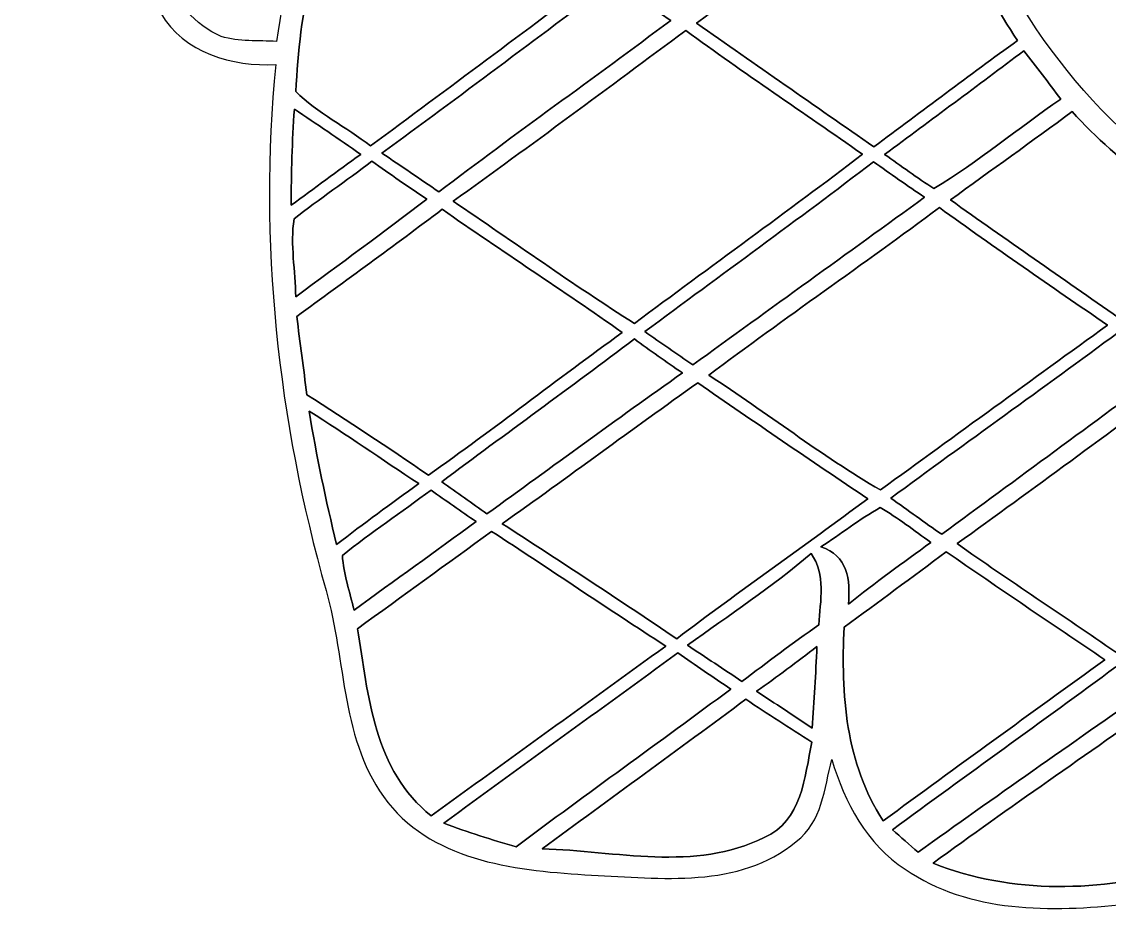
# Model space of a CAD drawing. Header units: centimetres. Extents: x -9.7 to 9.7, y -20.5 to 20.6.
# Drawn here: x -9.542 to -5.468, y 7.855 to 11.194 of the extents above; entities that cross this region are included whole.
import ezdxf

# ---------------------------------------------------------------- set-up
doc = ezdxf.new("R2010")
doc.units = ezdxf.units.CM
doc.header["$MEASUREMENT"] = 0
doc.layers.add('Camada 1', color=7, linetype='Continuous')

msp = doc.modelspace()

# ---------------------------------------------------------------- linework, layer by layer
at = {"layer": 'Camada 1'}
for points, knots in [([(-0.60995, 14.11922), (-0.34008, 14.20883), (-0.04409, 14.10334), (0.15487, 13.91284), (0.15487, 13.91284), (0.46989, 13.61193), (0.63429, 13.16955), (0.62759, 12.73704), (0.62759, 12.73704), (0.6223, 12.36486), (0.60077, 11.98315), (0.46777, 11.63178), (0.46777, 11.63178), (0.3877, 11.42752), (0.22613, 11.22362), (-0.00528, 11.1954), (-0.00528, 11.1954), (-0.27869, 11.16612), (-0.52916, 11.31393), (-0.7486, 11.45857), (-0.7486, 11.45857), (-0.80926, 11.18693), (-0.90874, 10.92588), (-1.03645, 10.67858), (-1.03645, 10.67858), (-0.8844, 10.60309), (-0.72143, 10.51525), (-0.64135, 10.35719), (-0.64135, 10.35719), (-0.59655, 10.27923), (-0.62547, 10.16599), (-0.71154, 10.13106), (-0.71154, 10.13106), (-0.83185, 10.07039), (-0.96943, 10.11625), (-1.0922, 10.14236), (-1.0922, 10.14236), (-1.03716, 9.98573), (-0.98036, 9.80898), (-0.83185, 9.71549), (-0.83185, 9.71549), (-0.67132, 9.60825), (-0.4579, 9.54087), (-0.27199, 9.62307), (-0.27199, 9.62307), (-0.12276, 9.70068), (-0.05927, 9.86754), (-0.0141, 10.01959), (-0.0141, 10.01959), (0.05749, 9.88341), (0.15275, 9.7476), (0.29951, 9.68587), (0.29951, 9.68587), (0.38664, 9.64599), (0.48401, 9.65799), (0.57714, 9.65693), (0.57714, 9.65693), (0.33019, 9.29922), (-0.02046, 8.99194), (-0.45084, 8.88717), (-0.45084, 8.88717), (-0.95144, 8.76476), (-1.51306, 8.83814), (-1.93957, 9.138), (-1.93957, 9.138), (-2.21543, 9.33167), (-2.43981, 9.58744), (-2.65677, 9.84285), (-2.65677, 9.84285), (-2.66064, 9.69398), (-2.64054, 9.5444), (-2.6543, 9.39553), (-2.6543, 9.39553), (-2.67757, 9.32638), (-2.76331, 9.28828), (-2.75836, 9.20785), (-2.75836, 9.20785), (-2.76472, 8.95244), (-2.78236, 8.69738), (-2.80141, 8.44232), (-2.80141, 8.44232), (-2.81481, 8.28357), (-2.96615, 8.18832), (-3.10479, 8.14563), (-3.10479, 8.14563), (-3.35597, 8.07014), (-3.62196, 8.06731), (-3.88196, 8.06943), (-3.88196, 8.06943), (-4.01038, 8.06696), (-4.14584, 8.14351), (-4.179, 8.27334), (-4.179, 8.27334), (-4.25272, 8.50723), (-4.15042, 8.75242), (-4.20546, 8.98807), (-4.20546, 8.98807), (-4.21569, 9.04839), (-4.25908, 9.11189), (-4.32576, 9.11331), (-4.32576, 9.11331), (-4.46051, 9.13482), (-4.63161, 9.14893), (-4.72052, 9.02193), (-4.72052, 9.02193), (-4.8789, 8.74323), (-4.76708, 8.38764), (-4.93854, 8.11318), (-4.93854, 8.11318), (-5.03943, 7.95549), (-5.23346, 7.91104), (-5.40666, 7.88882), (-5.40666, 7.88882), (-5.6843, 7.85812), (-5.99263, 7.85459), (-6.23252, 8.01934), (-6.23252, 8.01934), (-6.37645, 8.11212), (-6.45971, 8.26981), (-6.50804, 8.42997), (-6.50804, 8.42997), (-6.53591, 8.32272), (-6.54402, 8.19502), (-6.64104, 8.12341), (-6.64104, 8.12341), (-6.85517, 7.94455), (-7.1501, 7.98617), (-7.40762, 7.99747), (-7.40762, 7.99747), (-7.67749, 8.01334), (-7.98935, 8.04298), (-8.17138, 8.26981), (-8.17138, 8.26981), (-8.34812, 8.49595), (-8.32661, 8.79968), (-8.4021, 9.06356), (-8.4021, 9.06356), (-8.58343, 9.70138), (-8.65611, 10.37272), (-8.59049, 11.03347), (-8.59049, 11.03347), (-8.75277, 11.02536), (-8.93657, 11.07616), (-9.02158, 11.22609), (-9.02158, 11.22609), (-9.12424, 11.36791), (-9.08791, 11.58028), (-9.23042, 11.69493), (-9.23042, 11.69493), (-9.32427, 11.76972), (-9.44138, 11.6914), (-9.54228, 11.67765), (-9.54228, 11.67765), (-9.49007, 11.86638), (-9.23466, 11.83675), (-9.12494, 11.71645), (-9.12494, 11.71645), (-9.10766, 11.85368), (-9.09425, 11.99303), (-9.04945, 12.12461), (-9.04945, 12.12461), (-9.0297, 12.13131), (-8.99019, 12.14472), (-8.97043, 12.15178), (-8.97043, 12.15178), (-8.99194, 12.00925), (-9.02511, 11.86849), (-9.04416, 11.72562), (-9.04416, 11.72562), (-8.92916, 11.76266), (-8.76088, 11.86074), (-8.67021, 11.73868), (-8.67021, 11.73868), (-8.76652, 11.70693), (-8.86812, 11.69951), (-8.96725, 11.68082), (-8.96725, 11.68082), (-9.0939, 11.49631), (-8.99336, 11.22397), (-8.79475, 11.13825), (-8.79475, 11.13825), (-8.72771, 11.11849), (-8.65681, 11.12343), (-8.58766, 11.12026), (-8.58766, 11.12026), (-8.52663, 11.53795), (-8.42221, 11.96057), (-8.18762, 12.31723), (-8.18762, 12.31723), (-8.06379, 12.51691), (-7.8867, 12.6746), (-7.7096, 12.82559), (-7.7096, 12.82559), (-7.50111, 12.9942), (-7.27357, 13.14731), (-7.01569, 13.22775), (-7.01569, 13.22775), (-6.69854, 13.33041), (-6.35635, 13.30289), (-6.03391, 13.24292), (-6.03391, 13.24292), (-5.85257, 13.58758), (-5.55378, 13.91814), (-5.14809, 13.97105), (-5.14809, 13.97105), (-4.75473, 14.01797), (-4.39878, 13.78795), (-4.12326, 13.5315), (-4.12326, 13.5315), (-3.78037, 13.79573), (-3.36303, 13.94566), (-2.94004, 14.02079), (-2.94004, 14.02079), (-2.3382, 14.15837), (-1.69403, 13.92307), (-1.27282, 13.48387), (-1.27282, 13.48387), (-1.12253, 13.75268), (-0.91193, 14.01797), (-0.60995, 14.11922)], [0, 0, 0, 0, 0.0178571, 0.0178571, 0.0178571, 0.0178571, 0.0357143, 0.0357143, 0.0357143, 0.0357143, 0.0535714, 0.0535714, 0.0535714, 0.0535714, 0.0714286, 0.0714286, 0.0714286, 0.0714286, 0.0892857, 0.0892857, 0.0892857, 0.0892857, 0.1071429, 0.1071429, 0.1071429, 0.1071429, 0.125, 0.125, 0.125, 0.125, 0.1428571, 0.1428571, 0.1428571, 0.1428571, 0.1607143, 0.1607143, 0.1607143, 0.1607143, 0.1785714, 0.1785714, 0.1785714, 0.1785714, 0.1964286, 0.1964286, 0.1964286, 0.1964286, 0.2142857, 0.2142857, 0.2142857, 0.2142857, 0.2321429, 0.2321429, 0.2321429, 0.2321429, 0.25, 0.25, 0.25, 0.25, 0.2678571, 0.2678571, 0.2678571, 0.2678571, 0.2857143, 0.2857143, 0.2857143, 0.2857143, 0.3035714, 0.3035714, 0.3035714, 0.3035714, 0.3214286, 0.3214286, 0.3214286, 0.3214286, 0.3392857, 0.3392857, 0.3392857, 0.3392857, 0.3571429, 0.3571429, 0.3571429, 0.3571429, 0.375, 0.375, 0.375, 0.375, 0.3928571, 0.3928571, 0.3928571, 0.3928571, 0.4107143, 0.4107143, 0.4107143, 0.4107143, 0.4285714, 0.4285714, 0.4285714, 0.4285714, 0.4464286, 0.4464286, 0.4464286, 0.4464286, 0.4642857, 0.4642857, 0.4642857, 0.4642857, 0.4821429, 0.4821429, 0.4821429, 0.4821429, 0.5, 0.5, 0.5, 0.5, 0.5178571, 0.5178571, 0.5178571, 0.5178571, 0.5357143, 0.5357143, 0.5357143, 0.5357143, 0.5535714, 0.5535714, 0.5535714, 0.5535714, 0.5714286, 0.5714286, 0.5714286, 0.5714286, 0.5892857, 0.5892857, 0.5892857, 0.5892857, 0.6071429, 0.6071429, 0.6071429, 0.6071429, 0.625, 0.625, 0.625, 0.625, 0.6428571, 0.6428571, 0.6428571, 0.6428571, 0.6607143, 0.6607143, 0.6607143, 0.6607143, 0.6785714, 0.6785714, 0.6785714, 0.6785714, 0.6964286, 0.6964286, 0.6964286, 0.6964286, 0.7142857, 0.7142857, 0.7142857, 0.7142857, 0.7321429, 0.7321429, 0.7321429, 0.7321429, 0.75, 0.75, 0.75, 0.75, 0.7678571, 0.7678571, 0.7678571, 0.7678571, 0.7857143, 0.7857143, 0.7857143, 0.7857143, 0.8035714, 0.8035714, 0.8035714, 0.8035714, 0.8214286, 0.8214286, 0.8214286, 0.8214286, 0.8392857, 0.8392857, 0.8392857, 0.8392857, 0.8571429, 0.8571429, 0.8571429, 0.8571429, 0.875, 0.875, 0.875, 0.875, 0.8928571, 0.8928571, 0.8928571, 0.8928571, 0.9107143, 0.9107143, 0.9107143, 0.9107143, 0.9285714, 0.9285714, 0.9285714, 0.9285714, 0.9464286, 0.9464286, 0.9464286, 0.9464286, 0.9642857, 0.9642857, 0.9642857, 0.9642857, 1, 1, 1, 1]), ([(-3.86715, 13.60451), (-3.86715, 13.60451), (-3.86715, 13.60451), (-3.86715, 13.60451), (-3.86715, 13.60451), (-3.95746, 13.55407), (-4.03577, 13.48528), (-4.12644, 13.43659), (-4.12644, 13.43659), (-4.36774, 13.63203), (-4.62104, 13.85146), (-4.94312, 13.88709), (-4.94312, 13.88709), (-5.2511, 13.93472), (-5.54813, 13.76538), (-5.73792, 13.5329), (-5.73792, 13.5329), (-6.06178, 13.14273), (-6.24662, 12.60968), (-6.1355, 12.10415), (-6.1355, 12.10415), (-6.0258, 11.60004), (-5.77849, 11.1125), (-5.39362, 10.76325), (-5.39362, 10.76325), (-5.2137, 10.60132), (-4.95158, 10.46585), (-4.70958, 10.56993), (-4.70958, 10.56993), (-4.47993, 10.6694), (-4.37091, 10.91177), (-4.26507, 11.12167), (-4.26507, 11.12167), (-4.23932, 11.07369), (-4.21323, 11.02465), (-4.21145, 10.96856), (-4.21145, 10.96856), (-4.18641, 10.7449), (-4.05165, 10.54734), (-3.87772, 10.41011), (-3.87772, 10.41011), (-3.53377, 10.14448), (-3.10127, 10.03546), (-2.68464, 9.94163), (-2.68464, 9.94163), (-2.60385, 9.93316), (-2.56187, 9.8559), (-2.51178, 9.80193), (-2.51178, 9.80193), (-2.22215, 9.46326), (-1.8923, 9.12354), (-1.45379, 8.99018), (-1.45379, 8.99018), (-1.00646, 8.86495), (-0.50024, 8.88259), (-0.09313, 9.12318), (-0.09313, 9.12318), (0.10371, 9.23395), (0.26246, 9.39764), (0.41098, 9.56521), (0.41098, 9.56521), (0.24977, 9.59484), (0.11219, 9.68762), (0.00881, 9.81251), (0.00881, 9.81251), (-0.05961, 9.69398), (-0.15063, 9.57438), (-0.28575, 9.52993), (-0.28575, 9.52993), (-0.4572, 9.46714), (-0.64698, 9.51971), (-0.80222, 9.60154), (-0.80222, 9.60154), (-1.09395, 9.74936), (-1.23013, 10.11943), (-1.15675, 10.42916), (-1.15675, 10.42916), (-1.12572, 10.56286), (-1.12606, 10.70609), (-1.05762, 10.82815), (-1.05762, 10.82815), (-0.81704, 11.31534), (-0.7179, 11.87838), (-0.8202, 12.41459), (-0.8202, 12.41459), (-0.9285, 12.98469), (-1.28905, 13.51492), (-1.8101, 13.78231), (-1.8101, 13.78231), (-2.12514, 13.9513), (-2.4966, 14.01162), (-2.84902, 13.95236), (-2.84902, 13.95236), (-3.20428, 13.89556), (-3.55811, 13.79255), (-3.86715, 13.60451)], [0, 0, 0, 0, 0.04, 0.04, 0.04, 0.04, 0.08, 0.08, 0.08, 0.08, 0.12, 0.12, 0.12, 0.12, 0.16, 0.16, 0.16, 0.16, 0.2, 0.2, 0.2, 0.2, 0.24, 0.24, 0.24, 0.24, 0.28, 0.28, 0.28, 0.28, 0.32, 0.32, 0.32, 0.32, 0.36, 0.36, 0.36, 0.36, 0.4, 0.4, 0.4, 0.4, 0.44, 0.44, 0.44, 0.44, 0.48, 0.48, 0.48, 0.48, 0.52, 0.52, 0.52, 0.52, 0.56, 0.56, 0.56, 0.56, 0.6, 0.6, 0.6, 0.6, 0.64, 0.64, 0.64, 0.64, 0.68, 0.68, 0.68, 0.68, 0.72, 0.72, 0.72, 0.72, 0.76, 0.76, 0.76, 0.76, 0.8, 0.8, 0.8, 0.8, 0.84, 0.84, 0.84, 0.84, 0.88, 0.88, 0.88, 0.88, 0.92, 0.92, 0.92, 0.92, 1, 1, 1, 1]), ([(-7.01462, 11.18834), (-7.01462, 11.18834), (-7.01462, 11.18834), (-7.01462, 11.18834), (-7.01462, 11.18834), (-6.79343, 11.03347), (-6.57153, 10.87931), (-6.35, 10.72479), (-6.35, 10.72479), (-6.17149, 10.85885), (-5.99263, 10.99255), (-5.81201, 11.12343), (-5.81201, 11.12343), (-5.957, 11.34074), (-6.06812, 11.57887), (-6.15173, 11.82616), (-6.15173, 11.82616), (-6.43678, 11.60955), (-6.72818, 11.40283), (-7.01462, 11.18834)], [0, 0, 0, 0, 0.1666667, 0.1666667, 0.1666667, 0.1666667, 0.3333333, 0.3333333, 0.3333333, 0.3333333, 0.5, 0.5, 0.5, 0.5, 0.6666667, 0.6666667, 0.6666667, 0.6666667, 1, 1, 1, 1]), ([(-8.45361, 11.37567), (-8.45361, 11.37567), (-8.45361, 11.37567), (-8.45361, 11.37567), (-8.45361, 11.37567), (-8.49453, 11.23244), (-8.50582, 11.08109), (-8.51605, 10.93257), (-8.51605, 10.93257), (-8.43421, 10.85074), (-8.32661, 10.79923), (-8.23524, 10.72868), (-8.23524, 10.72868), (-7.94561, 10.94351), (-7.65598, 11.15836), (-7.3674, 11.37496), (-7.3674, 11.37496), (-7.55368, 11.50831), (-7.74312, 11.63778), (-7.9308, 11.76937), (-7.9308, 11.76937), (-8.10259, 11.63496), (-8.28674, 11.51643), (-8.45361, 11.37567)], [0, 0, 0, 0, 0.1428571, 0.1428571, 0.1428571, 0.1428571, 0.2857143, 0.2857143, 0.2857143, 0.2857143, 0.4285714, 0.4285714, 0.4285714, 0.4285714, 0.5714286, 0.5714286, 0.5714286, 0.5714286, 0.7142857, 0.7142857, 0.7142857, 0.7142857, 1, 1, 1, 1]), ([(-8.19291, 10.70115), (-8.19291, 10.70115), (-8.19291, 10.70115), (-8.19291, 10.70115), (-8.19291, 10.70115), (-8.12165, 10.65388), (-8.05074, 10.6052), (-7.98018, 10.55652), (-7.98018, 10.55652), (-7.69301, 10.77382), (-7.39985, 10.98303), (-7.11129, 11.19822), (-7.11129, 11.19822), (-7.1829, 11.24726), (-7.25452, 11.297), (-7.32649, 11.34604), (-7.32649, 11.34604), (-7.61434, 11.13013), (-7.90257, 10.91423), (-8.19291, 10.70115)], [0, 0, 0, 0, 0.1666667, 0.1666667, 0.1666667, 0.1666667, 0.3333333, 0.3333333, 0.3333333, 0.3333333, 0.5, 0.5, 0.5, 0.5, 0.6666667, 0.6666667, 0.6666667, 0.6666667, 1, 1, 1, 1]), ([(-7.9262, 10.52159), (-7.9262, 10.52159), (-7.9262, 10.52159), (-7.9262, 10.52159), (-7.9262, 10.52159), (-7.70042, 10.36848), (-7.47713, 10.21009), (-7.24712, 10.06333), (-7.24712, 10.06333), (-6.96312, 10.27571), (-6.67526, 10.48243), (-6.39304, 10.69728), (-6.39304, 10.69728), (-6.61317, 10.85285), (-6.83789, 11.00137), (-7.0545, 11.16117), (-7.0545, 11.16117), (-7.34447, 10.94705), (-7.63305, 10.73079), (-7.9262, 10.52159)], [0, 0, 0, 0, 0.1666667, 0.1666667, 0.1666667, 0.1666667, 0.3333333, 0.3333333, 0.3333333, 0.3333333, 0.5, 0.5, 0.5, 0.5, 0.6666667, 0.6666667, 0.6666667, 0.6666667, 1, 1, 1, 1]), ([(-6.30977, 10.69692), (-6.30977, 10.69692), (-6.30977, 10.69692), (-6.30977, 10.69692), (-6.30977, 10.69692), (-6.2484, 10.65388), (-6.18842, 10.60873), (-6.12493, 10.56852), (-6.12493, 10.56852), (-5.95982, 10.66976), (-5.80955, 10.79394), (-5.65009, 10.904), (-5.65009, 10.904), (-5.6956, 10.96468), (-5.74145, 11.02501), (-5.78838, 11.08498), (-5.78838, 11.08498), (-5.96123, 10.95445), (-6.13587, 10.82569), (-6.30977, 10.69692)], [0, 0, 0, 0, 0.1666667, 0.1666667, 0.1666667, 0.1666667, 0.3333333, 0.3333333, 0.3333333, 0.3333333, 0.5, 0.5, 0.5, 0.5, 0.6666667, 0.6666667, 0.6666667, 0.6666667, 1, 1, 1, 1]), ([(-8.52099, 10.86626), (-8.52099, 10.86626), (-8.52099, 10.86626), (-8.52099, 10.86626), (-8.52099, 10.86626), (-8.5291, 10.74632), (-8.53333, 10.62637), (-8.53298, 10.50643), (-8.53298, 10.50643), (-8.4462, 10.56993), (-8.35977, 10.63342), (-8.27263, 10.69692), (-8.27263, 10.69692), (-8.35413, 10.75513), (-8.43808, 10.81016), (-8.52099, 10.86626)], [0, 0, 0, 0, 0.2, 0.2, 0.2, 0.2, 0.4, 0.4, 0.4, 0.4, 0.6, 0.6, 0.6, 0.6, 1, 1, 1, 1]), ([(-6.06319, 10.52617), (-6.06319, 10.52617), (-6.06319, 10.52617), (-6.06319, 10.52617), (-6.06319, 10.52617), (-5.85435, 10.37872), (-5.64479, 10.23196), (-5.43453, 10.08626), (-5.43453, 10.08626), (-5.27049, 10.20762), (-5.10611, 10.32862), (-4.93888, 10.44575), (-4.93888, 10.44575), (-5.2077, 10.48914), (-5.42819, 10.662), (-5.6074, 10.85744), (-5.6074, 10.85744), (-5.75804, 10.74525), (-5.91185, 10.6373), (-6.06319, 10.52617)], [0, 0, 0, 0, 0.1666667, 0.1666667, 0.1666667, 0.1666667, 0.3333333, 0.3333333, 0.3333333, 0.3333333, 0.5, 0.5, 0.5, 0.5, 0.6666667, 0.6666667, 0.6666667, 0.6666667, 1, 1, 1, 1]), ([(-8.5224, 10.45491), (-8.5224, 10.45491), (-8.5224, 10.45491), (-8.5224, 10.45491), (-8.5224, 10.45491), (-8.53651, 10.35896), (-8.51746, 10.26054), (-8.51605, 10.16353), (-8.51605, 10.16353), (-8.35201, 10.28488), (-8.18691, 10.40518), (-8.02463, 10.52935), (-8.02463, 10.52935), (-8.09412, 10.57557), (-8.16292, 10.62284), (-8.23066, 10.67152), (-8.23066, 10.67152), (-8.32696, 10.59779), (-8.4268, 10.52971), (-8.5224, 10.45491)], [0, 0, 0, 0, 0.1666667, 0.1666667, 0.1666667, 0.1666667, 0.3333333, 0.3333333, 0.3333333, 0.3333333, 0.5, 0.5, 0.5, 0.5, 0.6666667, 0.6666667, 0.6666667, 0.6666667, 1, 1, 1, 1]), ([(-7.20831, 10.03299), (-7.20831, 10.03299), (-7.20831, 10.03299), (-7.20831, 10.03299), (-7.20831, 10.03299), (-7.14833, 9.99101), (-7.088, 9.94974), (-7.02804, 9.90847), (-7.02804, 9.90847), (-6.7391, 10.11837), (-6.44913, 10.32651), (-6.1602, 10.53605), (-6.1602, 10.53605), (-6.2244, 10.57944), (-6.28826, 10.62389), (-6.35141, 10.66905), (-6.35141, 10.66905), (-6.63434, 10.45351), (-6.92221, 10.24431), (-7.20831, 10.03299)], [0, 0, 0, 0, 0.1666667, 0.1666667, 0.1666667, 0.1666667, 0.3333333, 0.3333333, 0.3333333, 0.3333333, 0.5, 0.5, 0.5, 0.5, 0.6666667, 0.6666667, 0.6666667, 0.6666667, 1, 1, 1, 1]), ([(-8.51217, 10.08909), (-8.51217, 10.08909), (-8.51217, 10.08909), (-8.51217, 10.08909), (-8.51217, 10.08909), (-8.49947, 9.99172), (-8.48642, 9.89435), (-8.47442, 9.79663), (-8.47442, 9.79663), (-8.32062, 9.69926), (-8.16892, 9.59838), (-8.01899, 9.49536), (-8.01899, 9.49536), (-7.77346, 9.66858), (-7.53638, 9.85343), (-7.29297, 10.02982), (-7.29297, 10.02982), (-7.51451, 10.18786), (-7.74452, 10.33391), (-7.96713, 10.49125), (-7.96713, 10.49125), (-8.14704, 10.35508), (-8.33013, 10.22279), (-8.51217, 10.08909)], [0, 0, 0, 0, 0.1428571, 0.1428571, 0.1428571, 0.1428571, 0.2857143, 0.2857143, 0.2857143, 0.2857143, 0.4285714, 0.4285714, 0.4285714, 0.4285714, 0.5714286, 0.5714286, 0.5714286, 0.5714286, 0.7142857, 0.7142857, 0.7142857, 0.7142857, 1, 1, 1, 1]), ([(-6.96841, 9.86966), (-6.96841, 9.86966), (-6.96841, 9.86966), (-6.96841, 9.86966), (-6.96841, 9.86966), (-6.75181, 9.72996), (-6.54826, 9.56909), (-6.32566, 9.43997), (-6.32566, 9.43997), (-6.04202, 9.64564), (-5.75875, 9.85202), (-5.47475, 10.05733), (-5.47475, 10.05733), (-5.68642, 10.20197), (-5.89704, 10.34732), (-6.10446, 10.49761), (-6.10446, 10.49761), (-6.39022, 10.28523), (-6.68372, 10.08345), (-6.96841, 9.86966)], [0, 0, 0, 0, 0.1666667, 0.1666667, 0.1666667, 0.1666667, 0.3333333, 0.3333333, 0.3333333, 0.3333333, 0.5, 0.5, 0.5, 0.5, 0.6666667, 0.6666667, 0.6666667, 0.6666667, 1, 1, 1, 1]), ([(-6.2865, 9.40928), (-6.2865, 9.40928), (-6.2865, 9.40928), (-6.2865, 9.40928), (-6.2865, 9.40928), (-6.22335, 9.36377), (-6.15984, 9.31862), (-6.09599, 9.27381), (-6.09599, 9.27381), (-5.81377, 9.4816), (-5.53154, 9.68903), (-5.24862, 9.89612), (-5.24862, 9.89612), (-5.31106, 9.94057), (-5.37316, 9.98537), (-5.43524, 10.02982), (-5.43524, 10.02982), (-5.71712, 9.82027), (-6.00428, 9.61777), (-6.2865, 9.40928)], [0, 0, 0, 0, 0.1666667, 0.1666667, 0.1666667, 0.1666667, 0.3333333, 0.3333333, 0.3333333, 0.3333333, 0.5, 0.5, 0.5, 0.5, 0.6666667, 0.6666667, 0.6666667, 0.6666667, 1, 1, 1, 1]), ([(-7.96889, 9.47102), (-7.96889, 9.47102), (-7.96889, 9.47102), (-7.96889, 9.47102), (-7.96889, 9.47102), (-7.91245, 9.43081), (-7.856, 9.39058), (-7.79955, 9.35037), (-7.79955, 9.35037), (-7.5558, 9.52641), (-7.31343, 9.70455), (-7.06754, 9.87813), (-7.06754, 9.87813), (-7.12786, 9.92011), (-7.18819, 9.96244), (-7.24746, 10.00583), (-7.24746, 10.00583), (-7.48595, 9.82521), (-7.72865, 9.64988), (-7.96889, 9.47102)], [0, 0, 0, 0, 0.1666667, 0.1666667, 0.1666667, 0.1666667, 0.3333333, 0.3333333, 0.3333333, 0.3333333, 0.5, 0.5, 0.5, 0.5, 0.6666667, 0.6666667, 0.6666667, 0.6666667, 1, 1, 1, 1]), ([(-6.03815, 9.23889), (-6.03815, 9.23889), (-6.03815, 9.23889), (-6.03815, 9.23889), (-6.03815, 9.23889), (-5.84234, 9.10025), (-5.64127, 8.96902), (-5.44405, 8.8325), (-5.44405, 8.8325), (-5.16431, 9.03957), (-4.8828, 9.24383), (-4.60058, 9.44738), (-4.60058, 9.44738), (-4.79777, 9.58249), (-4.99426, 9.71902), (-5.18795, 9.85908), (-5.18795, 9.85908), (-5.47193, 9.65305), (-5.7531, 9.4435), (-6.03815, 9.23889)], [0, 0, 0, 0, 0.1666667, 0.1666667, 0.1666667, 0.1666667, 0.3333333, 0.3333333, 0.3333333, 0.3333333, 0.5, 0.5, 0.5, 0.5, 0.6666667, 0.6666667, 0.6666667, 0.6666667, 1, 1, 1, 1]), ([(-7.74206, 9.31368), (-7.74206, 9.31368), (-7.74206, 9.31368), (-7.74206, 9.31368), (-7.74206, 9.31368), (-7.52333, 9.17186), (-7.30532, 9.02863), (-7.08871, 8.88294), (-7.08871, 8.88294), (-6.85305, 9.0611), (-6.6107, 9.23077), (-6.37292, 9.40681), (-6.37292, 9.40681), (-6.586, 9.5504), (-6.79874, 9.69468), (-7.0097, 9.84108), (-7.0097, 9.84108), (-7.25557, 9.66752), (-7.49652, 9.4876), (-7.74206, 9.31368)], [0, 0, 0, 0, 0.1666667, 0.1666667, 0.1666667, 0.1666667, 0.3333333, 0.3333333, 0.3333333, 0.3333333, 0.5, 0.5, 0.5, 0.5, 0.6666667, 0.6666667, 0.6666667, 0.6666667, 1, 1, 1, 1]), ([(-8.46596, 9.73525), (-8.46596, 9.73525), (-8.46596, 9.73525), (-8.46596, 9.73525), (-8.46596, 9.73525), (-8.43773, 9.56733), (-8.40351, 9.40082), (-8.36259, 9.23572), (-8.36259, 9.23572), (-8.26205, 9.31403), (-8.15833, 9.38847), (-8.05533, 9.46396), (-8.05533, 9.46396), (-8.19255, 9.55428), (-8.32696, 9.64811), (-8.46596, 9.73525)], [0, 0, 0, 0, 0.2, 0.2, 0.2, 0.2, 0.4, 0.4, 0.4, 0.4, 0.6, 0.6, 0.6, 0.6, 1, 1, 1, 1]), ([(-8.34107, 9.19479), (-8.34107, 9.19479), (-8.34107, 9.19479), (-8.34107, 9.19479), (-8.34107, 9.19479), (-8.33755, 9.12459), (-8.31285, 9.05756), (-8.29733, 8.98948), (-8.29733, 8.98948), (-8.14598, 9.10166), (-7.99182, 9.20997), (-7.84014, 9.32144), (-7.84014, 9.32144), (-7.89693, 9.36059), (-7.95337, 9.39976), (-8.00911, 9.43927), (-8.00911, 9.43927), (-8.11952, 9.35743), (-8.23382, 9.28088), (-8.34107, 9.19479)], [0, 0, 0, 0, 0.1666667, 0.1666667, 0.1666667, 0.1666667, 0.3333333, 0.3333333, 0.3333333, 0.3333333, 0.5, 0.5, 0.5, 0.5, 0.6666667, 0.6666667, 0.6666667, 0.6666667, 1, 1, 1, 1]), ([(-6.54897, 9.2269), (-6.54897, 9.2269), (-6.54897, 9.2269), (-6.54897, 9.2269), (-6.54897, 9.2269), (-6.44947, 9.19514), (-6.43678, 9.10449), (-6.4456, 9.01206), (-6.4456, 9.01206), (-6.34505, 9.09249), (-6.24099, 9.16833), (-6.13657, 9.24313), (-6.13657, 9.24313), (-6.19901, 9.28828), (-6.26004, 9.33555), (-6.32636, 9.37401), (-6.32636, 9.37401), (-6.40432, 9.33132), (-6.47347, 9.27381), (-6.54897, 9.2269)], [0, 0, 0, 0, 0.1666667, 0.1666667, 0.1666667, 0.1666667, 0.3333333, 0.3333333, 0.3333333, 0.3333333, 0.5, 0.5, 0.5, 0.5, 0.6666667, 0.6666667, 0.6666667, 0.6666667, 1, 1, 1, 1]), ([(-7.78228, 9.28475), (-7.78228, 9.28475), (-7.78228, 9.28475), (-7.78228, 9.28475), (-7.78228, 9.28475), (-7.94949, 9.16305), (-8.11706, 9.04169), (-8.28428, 8.92033), (-8.28428, 8.92033), (-8.24547, 8.67198), (-8.22148, 8.38799), (-8.00876, 8.21972), (-8.00876, 8.21972), (-7.71525, 8.43103), (-7.4228, 8.6434), (-7.12998, 8.85542), (-7.12998, 8.85542), (-7.34905, 8.99618), (-7.56391, 9.14329), (-7.78228, 9.28475)], [0, 0, 0, 0, 0.1666667, 0.1666667, 0.1666667, 0.1666667, 0.3333333, 0.3333333, 0.3333333, 0.3333333, 0.5, 0.5, 0.5, 0.5, 0.6666667, 0.6666667, 0.6666667, 0.6666667, 1, 1, 1, 1]), ([(-6.46148, 8.92563), (-6.46148, 8.92563), (-6.46148, 8.92563), (-6.46148, 8.92563), (-6.46148, 8.92563), (-6.47452, 8.67692), (-6.45583, 8.41445), (-6.31506, 8.20067), (-6.31506, 8.20067), (-6.03956, 8.40351), (-5.76155, 8.60319), (-5.48498, 8.80427), (-5.48498, 8.80427), (-5.68395, 8.93797), (-5.88222, 9.07238), (-6.07942, 9.20855), (-6.07942, 9.20855), (-6.20572, 9.11295), (-6.33411, 9.01981), (-6.46148, 8.92563)], [0, 0, 0, 0, 0.1666667, 0.1666667, 0.1666667, 0.1666667, 0.3333333, 0.3333333, 0.3333333, 0.3333333, 0.5, 0.5, 0.5, 0.5, 0.6666667, 0.6666667, 0.6666667, 0.6666667, 1, 1, 1, 1]), ([(-6.58566, 9.20221), (-6.58566, 9.20221), (-6.58566, 9.20221), (-6.58566, 9.20221), (-6.58566, 9.20221), (-6.73135, 9.07661), (-6.89292, 8.97149), (-7.04814, 8.85825), (-7.04814, 8.85825), (-6.98041, 8.81309), (-6.91232, 8.76829), (-6.84423, 8.72278), (-6.84423, 8.72278), (-6.74933, 8.7951), (-6.65373, 8.8667), (-6.55601, 8.9348), (-6.55601, 8.9348), (-6.55179, 9.02582), (-6.52814, 9.12283), (-6.58566, 9.20221)], [0, 0, 0, 0, 0.1666667, 0.1666667, 0.1666667, 0.1666667, 0.3333333, 0.3333333, 0.3333333, 0.3333333, 0.5, 0.5, 0.5, 0.5, 0.6666667, 0.6666667, 0.6666667, 0.6666667, 1, 1, 1, 1]), ([(-6.78992, 8.68609), (-6.78992, 8.68609), (-6.78992, 8.68609), (-6.78992, 8.68609), (-6.78992, 8.68609), (-6.72007, 8.64058), (-6.65056, 8.59437), (-6.58142, 8.5478), (-6.58142, 8.5478), (-6.57365, 8.64975), (-6.56802, 8.75171), (-6.56342, 8.85366), (-6.56342, 8.85366), (-6.63787, 8.79651), (-6.71264, 8.73971), (-6.78992, 8.68609)], [0, 0, 0, 0, 0.2, 0.2, 0.2, 0.2, 0.4, 0.4, 0.4, 0.4, 0.6, 0.6, 0.6, 0.6, 1, 1, 1, 1]), ([(-7.96113, 8.1915), (-7.96113, 8.1915), (-7.96113, 8.1915), (-7.96113, 8.1915), (-7.96113, 8.1915), (-7.87223, 8.15833), (-7.78121, 8.12976), (-7.68984, 8.10365), (-7.68984, 8.10365), (-7.42385, 8.30297), (-7.15291, 8.49559), (-6.88657, 8.6942), (-6.88657, 8.6942), (-6.95325, 8.73901), (-7.01886, 8.78381), (-7.08413, 8.83002), (-7.08413, 8.83002), (-7.37622, 8.61659), (-7.67079, 8.40669), (-7.96113, 8.1915)], [0, 0, 0, 0, 0.1666667, 0.1666667, 0.1666667, 0.1666667, 0.3333333, 0.3333333, 0.3333333, 0.3333333, 0.5, 0.5, 0.5, 0.5, 0.6666667, 0.6666667, 0.6666667, 0.6666667, 1, 1, 1, 1]), ([(-6.28085, 8.16751), (-6.28085, 8.16751), (-6.28085, 8.16751), (-6.28085, 8.16751), (-6.28085, 8.16751), (-6.2491, 8.13964), (-6.21665, 8.11141), (-6.18455, 8.08319), (-6.18455, 8.08319), (-5.89845, 8.28815), (-5.61021, 8.48959), (-5.322, 8.69138), (-5.322, 8.69138), (-5.36256, 8.71995), (-5.40315, 8.74853), (-5.44335, 8.77746), (-5.44335, 8.77746), (-5.72135, 8.57285), (-6.0018, 8.37106), (-6.28085, 8.16751)], [0, 0, 0, 0, 0.1666667, 0.1666667, 0.1666667, 0.1666667, 0.3333333, 0.3333333, 0.3333333, 0.3333333, 0.5, 0.5, 0.5, 0.5, 0.6666667, 0.6666667, 0.6666667, 0.6666667, 1, 1, 1, 1]), ([(-7.59283, 8.09589), (-7.59283, 8.09589), (-7.59283, 8.09589), (-7.59283, 8.09589), (-7.59283, 8.09589), (-7.31731, 8.08848), (-7.01957, 8.00911), (-6.76063, 8.13858), (-6.76063, 8.13858), (-6.61952, 8.1989), (-6.60964, 8.36541), (-6.58247, 8.49559), (-6.58247, 8.49559), (-6.66537, 8.54886), (-6.74828, 8.60178), (-6.83012, 8.65611), (-6.83012, 8.65611), (-7.08306, 8.46737), (-7.33882, 8.28286), (-7.59283, 8.09589)], [0, 0, 0, 0, 0.1666667, 0.1666667, 0.1666667, 0.1666667, 0.3333333, 0.3333333, 0.3333333, 0.3333333, 0.5, 0.5, 0.5, 0.5, 0.6666667, 0.6666667, 0.6666667, 0.6666667, 1, 1, 1, 1]), ([(-6.1281, 8.04227), (-6.1281, 8.04227), (-6.1281, 8.04227), (-6.1281, 8.04227), (-6.1281, 8.04227), (-5.83318, 7.92339), (-5.49697, 7.93573), (-5.19465, 8.01863), (-5.19465, 8.01863), (-5.01438, 8.0659), (-4.94841, 8.25394), (-4.91983, 8.41798), (-4.91983, 8.41798), (-5.03449, 8.4977), (-5.1509, 8.57462), (-5.26379, 8.65645), (-5.26379, 8.65645), (-5.55025, 8.44938), (-5.84305, 8.25111), (-6.1281, 8.04227)], [0, 0, 0, 0, 0.1666667, 0.1666667, 0.1666667, 0.1666667, 0.3333333, 0.3333333, 0.3333333, 0.3333333, 0.5, 0.5, 0.5, 0.5, 0.6666667, 0.6666667, 0.6666667, 0.6666667, 1, 1, 1, 1])]:
    msp.add_open_spline(points, degree=3, knots=knots, dxfattribs=at)
at = {"layer": 'Camada 1', "color": 7}
for points, knots in [([(-7.01462, 11.18834), (-6.72818, 11.40283), (-6.43678, 11.60955), (-6.15173, 11.82616), (-6.15173, 11.82616), (-6.06812, 11.57887), (-5.957, 11.34074), (-5.81201, 11.12343), (-5.81201, 11.12343), (-5.99263, 10.99255), (-6.17149, 10.85885), (-6.35, 10.72479), (-6.35, 10.72479), (-6.57153, 10.87931), (-6.79343, 11.03347), (-7.01462, 11.18834)], [0, 0, 0, 0, 0.2, 0.2, 0.2, 0.2, 0.4, 0.4, 0.4, 0.4, 0.6, 0.6, 0.6, 0.6, 1, 1, 1, 1]), ([(-8.45361, 11.37567), (-8.28674, 11.51643), (-8.10259, 11.63496), (-7.9308, 11.76937), (-7.9308, 11.76937), (-7.74312, 11.63778), (-7.55368, 11.50831), (-7.3674, 11.37496), (-7.3674, 11.37496), (-7.65598, 11.15836), (-7.94561, 10.94351), (-8.23524, 10.72868), (-8.23524, 10.72868), (-8.32661, 10.79923), (-8.43421, 10.85074), (-8.51605, 10.93257), (-8.51605, 10.93257), (-8.50582, 11.08109), (-8.49453, 11.23244), (-8.45361, 11.37567)], [0, 0, 0, 0, 0.1666667, 0.1666667, 0.1666667, 0.1666667, 0.3333333, 0.3333333, 0.3333333, 0.3333333, 0.5, 0.5, 0.5, 0.5, 0.6666667, 0.6666667, 0.6666667, 0.6666667, 1, 1, 1, 1]), ([(-8.19291, 10.70115), (-7.90257, 10.91423), (-7.61434, 11.13013), (-7.32649, 11.34604), (-7.32649, 11.34604), (-7.25452, 11.297), (-7.1829, 11.24726), (-7.11129, 11.19822), (-7.11129, 11.19822), (-7.39985, 10.98303), (-7.69301, 10.77382), (-7.98018, 10.55652), (-7.98018, 10.55652), (-8.05074, 10.6052), (-8.12165, 10.65388), (-8.19291, 10.70115)], [0, 0, 0, 0, 0.2, 0.2, 0.2, 0.2, 0.4, 0.4, 0.4, 0.4, 0.6, 0.6, 0.6, 0.6, 1, 1, 1, 1]), ([(-7.9262, 10.52159), (-7.63305, 10.73079), (-7.34447, 10.94705), (-7.0545, 11.16117), (-7.0545, 11.16117), (-6.83789, 11.00137), (-6.61317, 10.85285), (-6.39304, 10.69728), (-6.39304, 10.69728), (-6.67526, 10.48243), (-6.96312, 10.27571), (-7.24712, 10.06333), (-7.24712, 10.06333), (-7.47713, 10.21009), (-7.70042, 10.36848), (-7.9262, 10.52159)], [0, 0, 0, 0, 0.2, 0.2, 0.2, 0.2, 0.4, 0.4, 0.4, 0.4, 0.6, 0.6, 0.6, 0.6, 1, 1, 1, 1]), ([(-6.30977, 10.69692), (-6.13587, 10.82569), (-5.96123, 10.95445), (-5.78838, 11.08498), (-5.78838, 11.08498), (-5.74145, 11.02501), (-5.6956, 10.96468), (-5.65009, 10.904), (-5.65009, 10.904), (-5.80955, 10.79394), (-5.95982, 10.66976), (-6.12493, 10.56852), (-6.12493, 10.56852), (-6.18842, 10.60873), (-6.2484, 10.65388), (-6.30977, 10.69692)], [0, 0, 0, 0, 0.2, 0.2, 0.2, 0.2, 0.4, 0.4, 0.4, 0.4, 0.6, 0.6, 0.6, 0.6, 1, 1, 1, 1]), ([(-8.52099, 10.86626), (-8.43808, 10.81016), (-8.35413, 10.75513), (-8.27263, 10.69692), (-8.27263, 10.69692), (-8.35977, 10.63342), (-8.4462, 10.56993), (-8.53298, 10.50643), (-8.53298, 10.50643), (-8.53333, 10.62637), (-8.5291, 10.74632), (-8.52099, 10.86626)], [0, 0, 0, 0, 0.25, 0.25, 0.25, 0.25, 0.5, 0.5, 0.5, 0.5, 1, 1, 1, 1]), ([(-6.06319, 10.52617), (-5.91185, 10.6373), (-5.75804, 10.74525), (-5.6074, 10.85744), (-5.6074, 10.85744), (-5.42819, 10.662), (-5.2077, 10.48914), (-4.93888, 10.44575), (-4.93888, 10.44575), (-5.10611, 10.32862), (-5.27049, 10.20762), (-5.43453, 10.08626), (-5.43453, 10.08626), (-5.64479, 10.23196), (-5.85435, 10.37872), (-6.06319, 10.52617)], [0, 0, 0, 0, 0.2, 0.2, 0.2, 0.2, 0.4, 0.4, 0.4, 0.4, 0.6, 0.6, 0.6, 0.6, 1, 1, 1, 1]), ([(-8.5224, 10.45491), (-8.4268, 10.52971), (-8.32696, 10.59779), (-8.23066, 10.67152), (-8.23066, 10.67152), (-8.16292, 10.62284), (-8.09412, 10.57557), (-8.02463, 10.52935), (-8.02463, 10.52935), (-8.18691, 10.40518), (-8.35201, 10.28488), (-8.51605, 10.16353), (-8.51605, 10.16353), (-8.51746, 10.26054), (-8.53651, 10.35896), (-8.5224, 10.45491)], [0, 0, 0, 0, 0.2, 0.2, 0.2, 0.2, 0.4, 0.4, 0.4, 0.4, 0.6, 0.6, 0.6, 0.6, 1, 1, 1, 1]), ([(-7.20831, 10.03299), (-6.92221, 10.24431), (-6.63434, 10.45351), (-6.35141, 10.66905), (-6.35141, 10.66905), (-6.28826, 10.62389), (-6.2244, 10.57944), (-6.1602, 10.53605), (-6.1602, 10.53605), (-6.44913, 10.32651), (-6.7391, 10.11837), (-7.02804, 9.90847), (-7.02804, 9.90847), (-7.088, 9.94974), (-7.14833, 9.99101), (-7.20831, 10.03299)], [0, 0, 0, 0, 0.2, 0.2, 0.2, 0.2, 0.4, 0.4, 0.4, 0.4, 0.6, 0.6, 0.6, 0.6, 1, 1, 1, 1]), ([(-8.51217, 10.08909), (-8.33013, 10.22279), (-8.14704, 10.35508), (-7.96713, 10.49125), (-7.96713, 10.49125), (-7.74452, 10.33391), (-7.51451, 10.18786), (-7.29297, 10.02982), (-7.29297, 10.02982), (-7.53638, 9.85343), (-7.77346, 9.66858), (-8.01899, 9.49536), (-8.01899, 9.49536), (-8.16892, 9.59838), (-8.32062, 9.69926), (-8.47442, 9.79663), (-8.47442, 9.79663), (-8.48642, 9.89435), (-8.49947, 9.99172), (-8.51217, 10.08909)], [0, 0, 0, 0, 0.1666667, 0.1666667, 0.1666667, 0.1666667, 0.3333333, 0.3333333, 0.3333333, 0.3333333, 0.5, 0.5, 0.5, 0.5, 0.6666667, 0.6666667, 0.6666667, 0.6666667, 1, 1, 1, 1]), ([(-6.96841, 9.86966), (-6.68372, 10.08345), (-6.39022, 10.28523), (-6.10446, 10.49761), (-6.10446, 10.49761), (-5.89704, 10.34732), (-5.68642, 10.20197), (-5.47475, 10.05733), (-5.47475, 10.05733), (-5.75875, 9.85202), (-6.04202, 9.64564), (-6.32566, 9.43997), (-6.32566, 9.43997), (-6.54826, 9.56909), (-6.75181, 9.72996), (-6.96841, 9.86966)], [0, 0, 0, 0, 0.2, 0.2, 0.2, 0.2, 0.4, 0.4, 0.4, 0.4, 0.6, 0.6, 0.6, 0.6, 1, 1, 1, 1]), ([(-6.2865, 9.40928), (-6.00428, 9.61777), (-5.71712, 9.82027), (-5.43524, 10.02982), (-5.43524, 10.02982), (-5.37316, 9.98537), (-5.31106, 9.94057), (-5.24862, 9.89612), (-5.24862, 9.89612), (-5.53154, 9.68903), (-5.81377, 9.4816), (-6.09599, 9.27381), (-6.09599, 9.27381), (-6.15984, 9.31862), (-6.22335, 9.36377), (-6.2865, 9.40928)], [0, 0, 0, 0, 0.2, 0.2, 0.2, 0.2, 0.4, 0.4, 0.4, 0.4, 0.6, 0.6, 0.6, 0.6, 1, 1, 1, 1]), ([(-7.96889, 9.47102), (-7.72865, 9.64988), (-7.48595, 9.82521), (-7.24746, 10.00583), (-7.24746, 10.00583), (-7.18819, 9.96244), (-7.12786, 9.92011), (-7.06754, 9.87813), (-7.06754, 9.87813), (-7.31343, 9.70455), (-7.5558, 9.52641), (-7.79955, 9.35037), (-7.79955, 9.35037), (-7.856, 9.39058), (-7.91245, 9.43081), (-7.96889, 9.47102)], [0, 0, 0, 0, 0.2, 0.2, 0.2, 0.2, 0.4, 0.4, 0.4, 0.4, 0.6, 0.6, 0.6, 0.6, 1, 1, 1, 1]), ([(-6.03815, 9.23889), (-5.7531, 9.4435), (-5.47193, 9.65305), (-5.18795, 9.85908), (-5.18795, 9.85908), (-4.99426, 9.71902), (-4.79777, 9.58249), (-4.60058, 9.44738), (-4.60058, 9.44738), (-4.8828, 9.24383), (-5.16431, 9.03957), (-5.44405, 8.8325), (-5.44405, 8.8325), (-5.64127, 8.96902), (-5.84234, 9.10025), (-6.03815, 9.23889)], [0, 0, 0, 0, 0.2, 0.2, 0.2, 0.2, 0.4, 0.4, 0.4, 0.4, 0.6, 0.6, 0.6, 0.6, 1, 1, 1, 1]), ([(-7.74206, 9.31368), (-7.49652, 9.4876), (-7.25557, 9.66752), (-7.0097, 9.84108), (-7.0097, 9.84108), (-6.79874, 9.69468), (-6.586, 9.5504), (-6.37292, 9.40681), (-6.37292, 9.40681), (-6.6107, 9.23077), (-6.85305, 9.0611), (-7.08871, 8.88294), (-7.08871, 8.88294), (-7.30532, 9.02863), (-7.52333, 9.17186), (-7.74206, 9.31368)], [0, 0, 0, 0, 0.2, 0.2, 0.2, 0.2, 0.4, 0.4, 0.4, 0.4, 0.6, 0.6, 0.6, 0.6, 1, 1, 1, 1]), ([(-8.46596, 9.73525), (-8.32696, 9.64811), (-8.19255, 9.55428), (-8.05533, 9.46396), (-8.05533, 9.46396), (-8.15833, 9.38847), (-8.26205, 9.31403), (-8.36259, 9.23572), (-8.36259, 9.23572), (-8.40351, 9.40082), (-8.43773, 9.56733), (-8.46596, 9.73525)], [0, 0, 0, 0, 0.25, 0.25, 0.25, 0.25, 0.5, 0.5, 0.5, 0.5, 1, 1, 1, 1]), ([(-8.34107, 9.19479), (-8.23382, 9.28088), (-8.11952, 9.35743), (-8.00911, 9.43927), (-8.00911, 9.43927), (-7.95337, 9.39976), (-7.89693, 9.36059), (-7.84014, 9.32144), (-7.84014, 9.32144), (-7.99182, 9.20997), (-8.14598, 9.10166), (-8.29733, 8.98948), (-8.29733, 8.98948), (-8.31285, 9.05756), (-8.33755, 9.12459), (-8.34107, 9.19479)], [0, 0, 0, 0, 0.2, 0.2, 0.2, 0.2, 0.4, 0.4, 0.4, 0.4, 0.6, 0.6, 0.6, 0.6, 1, 1, 1, 1]), ([(-6.54897, 9.2269), (-6.47347, 9.27381), (-6.40432, 9.33132), (-6.32636, 9.37401), (-6.32636, 9.37401), (-6.26004, 9.33555), (-6.19901, 9.28828), (-6.13657, 9.24313), (-6.13657, 9.24313), (-6.24099, 9.16833), (-6.34505, 9.09249), (-6.4456, 9.01206), (-6.4456, 9.01206), (-6.43678, 9.10449), (-6.44947, 9.19514), (-6.54897, 9.2269)], [0, 0, 0, 0, 0.2, 0.2, 0.2, 0.2, 0.4, 0.4, 0.4, 0.4, 0.6, 0.6, 0.6, 0.6, 1, 1, 1, 1]), ([(-7.78228, 9.28475), (-7.56391, 9.14329), (-7.34905, 8.99618), (-7.12998, 8.85542), (-7.12998, 8.85542), (-7.4228, 8.6434), (-7.71525, 8.43103), (-8.00876, 8.21972), (-8.00876, 8.21972), (-8.22148, 8.38799), (-8.24547, 8.67198), (-8.28428, 8.92033), (-8.28428, 8.92033), (-8.11706, 9.04169), (-7.94949, 9.16305), (-7.78228, 9.28475)], [0, 0, 0, 0, 0.2, 0.2, 0.2, 0.2, 0.4, 0.4, 0.4, 0.4, 0.6, 0.6, 0.6, 0.6, 1, 1, 1, 1]), ([(-6.46148, 8.92563), (-6.33411, 9.01981), (-6.20572, 9.11295), (-6.07942, 9.20855), (-6.07942, 9.20855), (-5.88222, 9.07238), (-5.68395, 8.93797), (-5.48498, 8.80427), (-5.48498, 8.80427), (-5.76155, 8.60319), (-6.03956, 8.40351), (-6.31506, 8.20067), (-6.31506, 8.20067), (-6.45583, 8.41445), (-6.47452, 8.67692), (-6.46148, 8.92563)], [0, 0, 0, 0, 0.2, 0.2, 0.2, 0.2, 0.4, 0.4, 0.4, 0.4, 0.6, 0.6, 0.6, 0.6, 1, 1, 1, 1]), ([(-6.58566, 9.20221), (-6.52814, 9.12283), (-6.55179, 9.02582), (-6.55601, 8.9348), (-6.55601, 8.9348), (-6.65373, 8.8667), (-6.74933, 8.7951), (-6.84423, 8.72278), (-6.84423, 8.72278), (-6.91232, 8.76829), (-6.98041, 8.81309), (-7.04814, 8.85825), (-7.04814, 8.85825), (-6.89292, 8.97149), (-6.73135, 9.07661), (-6.58566, 9.20221)], [0, 0, 0, 0, 0.2, 0.2, 0.2, 0.2, 0.4, 0.4, 0.4, 0.4, 0.6, 0.6, 0.6, 0.6, 1, 1, 1, 1]), ([(-6.78992, 8.68609), (-6.71264, 8.73971), (-6.63787, 8.79651), (-6.56342, 8.85366), (-6.56342, 8.85366), (-6.56802, 8.75171), (-6.57365, 8.64975), (-6.58142, 8.5478), (-6.58142, 8.5478), (-6.65056, 8.59437), (-6.72007, 8.64058), (-6.78992, 8.68609)], [0, 0, 0, 0, 0.25, 0.25, 0.25, 0.25, 0.5, 0.5, 0.5, 0.5, 1, 1, 1, 1]), ([(-7.96113, 8.1915), (-7.67079, 8.40669), (-7.37622, 8.61659), (-7.08413, 8.83002), (-7.08413, 8.83002), (-7.01886, 8.78381), (-6.95325, 8.73901), (-6.88657, 8.6942), (-6.88657, 8.6942), (-7.15291, 8.49559), (-7.42385, 8.30297), (-7.68984, 8.10365), (-7.68984, 8.10365), (-7.78121, 8.12976), (-7.87223, 8.15833), (-7.96113, 8.1915)], [0, 0, 0, 0, 0.2, 0.2, 0.2, 0.2, 0.4, 0.4, 0.4, 0.4, 0.6, 0.6, 0.6, 0.6, 1, 1, 1, 1]), ([(-6.28085, 8.16751), (-6.0018, 8.37106), (-5.72135, 8.57285), (-5.44335, 8.77746), (-5.44335, 8.77746), (-5.40315, 8.74853), (-5.36256, 8.71995), (-5.322, 8.69138), (-5.322, 8.69138), (-5.61021, 8.48959), (-5.89845, 8.28815), (-6.18455, 8.08319), (-6.18455, 8.08319), (-6.21665, 8.11141), (-6.2491, 8.13964), (-6.28085, 8.16751)], [0, 0, 0, 0, 0.2, 0.2, 0.2, 0.2, 0.4, 0.4, 0.4, 0.4, 0.6, 0.6, 0.6, 0.6, 1, 1, 1, 1]), ([(-7.59283, 8.09589), (-7.33882, 8.28286), (-7.08306, 8.46737), (-6.83012, 8.65611), (-6.83012, 8.65611), (-6.74828, 8.60178), (-6.66537, 8.54886), (-6.58247, 8.49559), (-6.58247, 8.49559), (-6.60964, 8.36541), (-6.61952, 8.1989), (-6.76063, 8.13858), (-6.76063, 8.13858), (-7.01957, 8.00911), (-7.31731, 8.08848), (-7.59283, 8.09589)], [0, 0, 0, 0, 0.2, 0.2, 0.2, 0.2, 0.4, 0.4, 0.4, 0.4, 0.6, 0.6, 0.6, 0.6, 1, 1, 1, 1]), ([(-6.1281, 8.04227), (-5.84305, 8.25111), (-5.55025, 8.44938), (-5.26379, 8.65645), (-5.26379, 8.65645), (-5.1509, 8.57462), (-5.03449, 8.4977), (-4.91983, 8.41798), (-4.91983, 8.41798), (-4.94841, 8.25394), (-5.01438, 8.0659), (-5.19465, 8.01863), (-5.19465, 8.01863), (-5.49697, 7.93573), (-5.83318, 7.92339), (-6.1281, 8.04227)], [0, 0, 0, 0, 0.2, 0.2, 0.2, 0.2, 0.4, 0.4, 0.4, 0.4, 0.6, 0.6, 0.6, 0.6, 1, 1, 1, 1])]:
    msp.add_open_spline(points, degree=3, knots=knots, dxfattribs=at)

doc.saveas('drawing.dxf')
